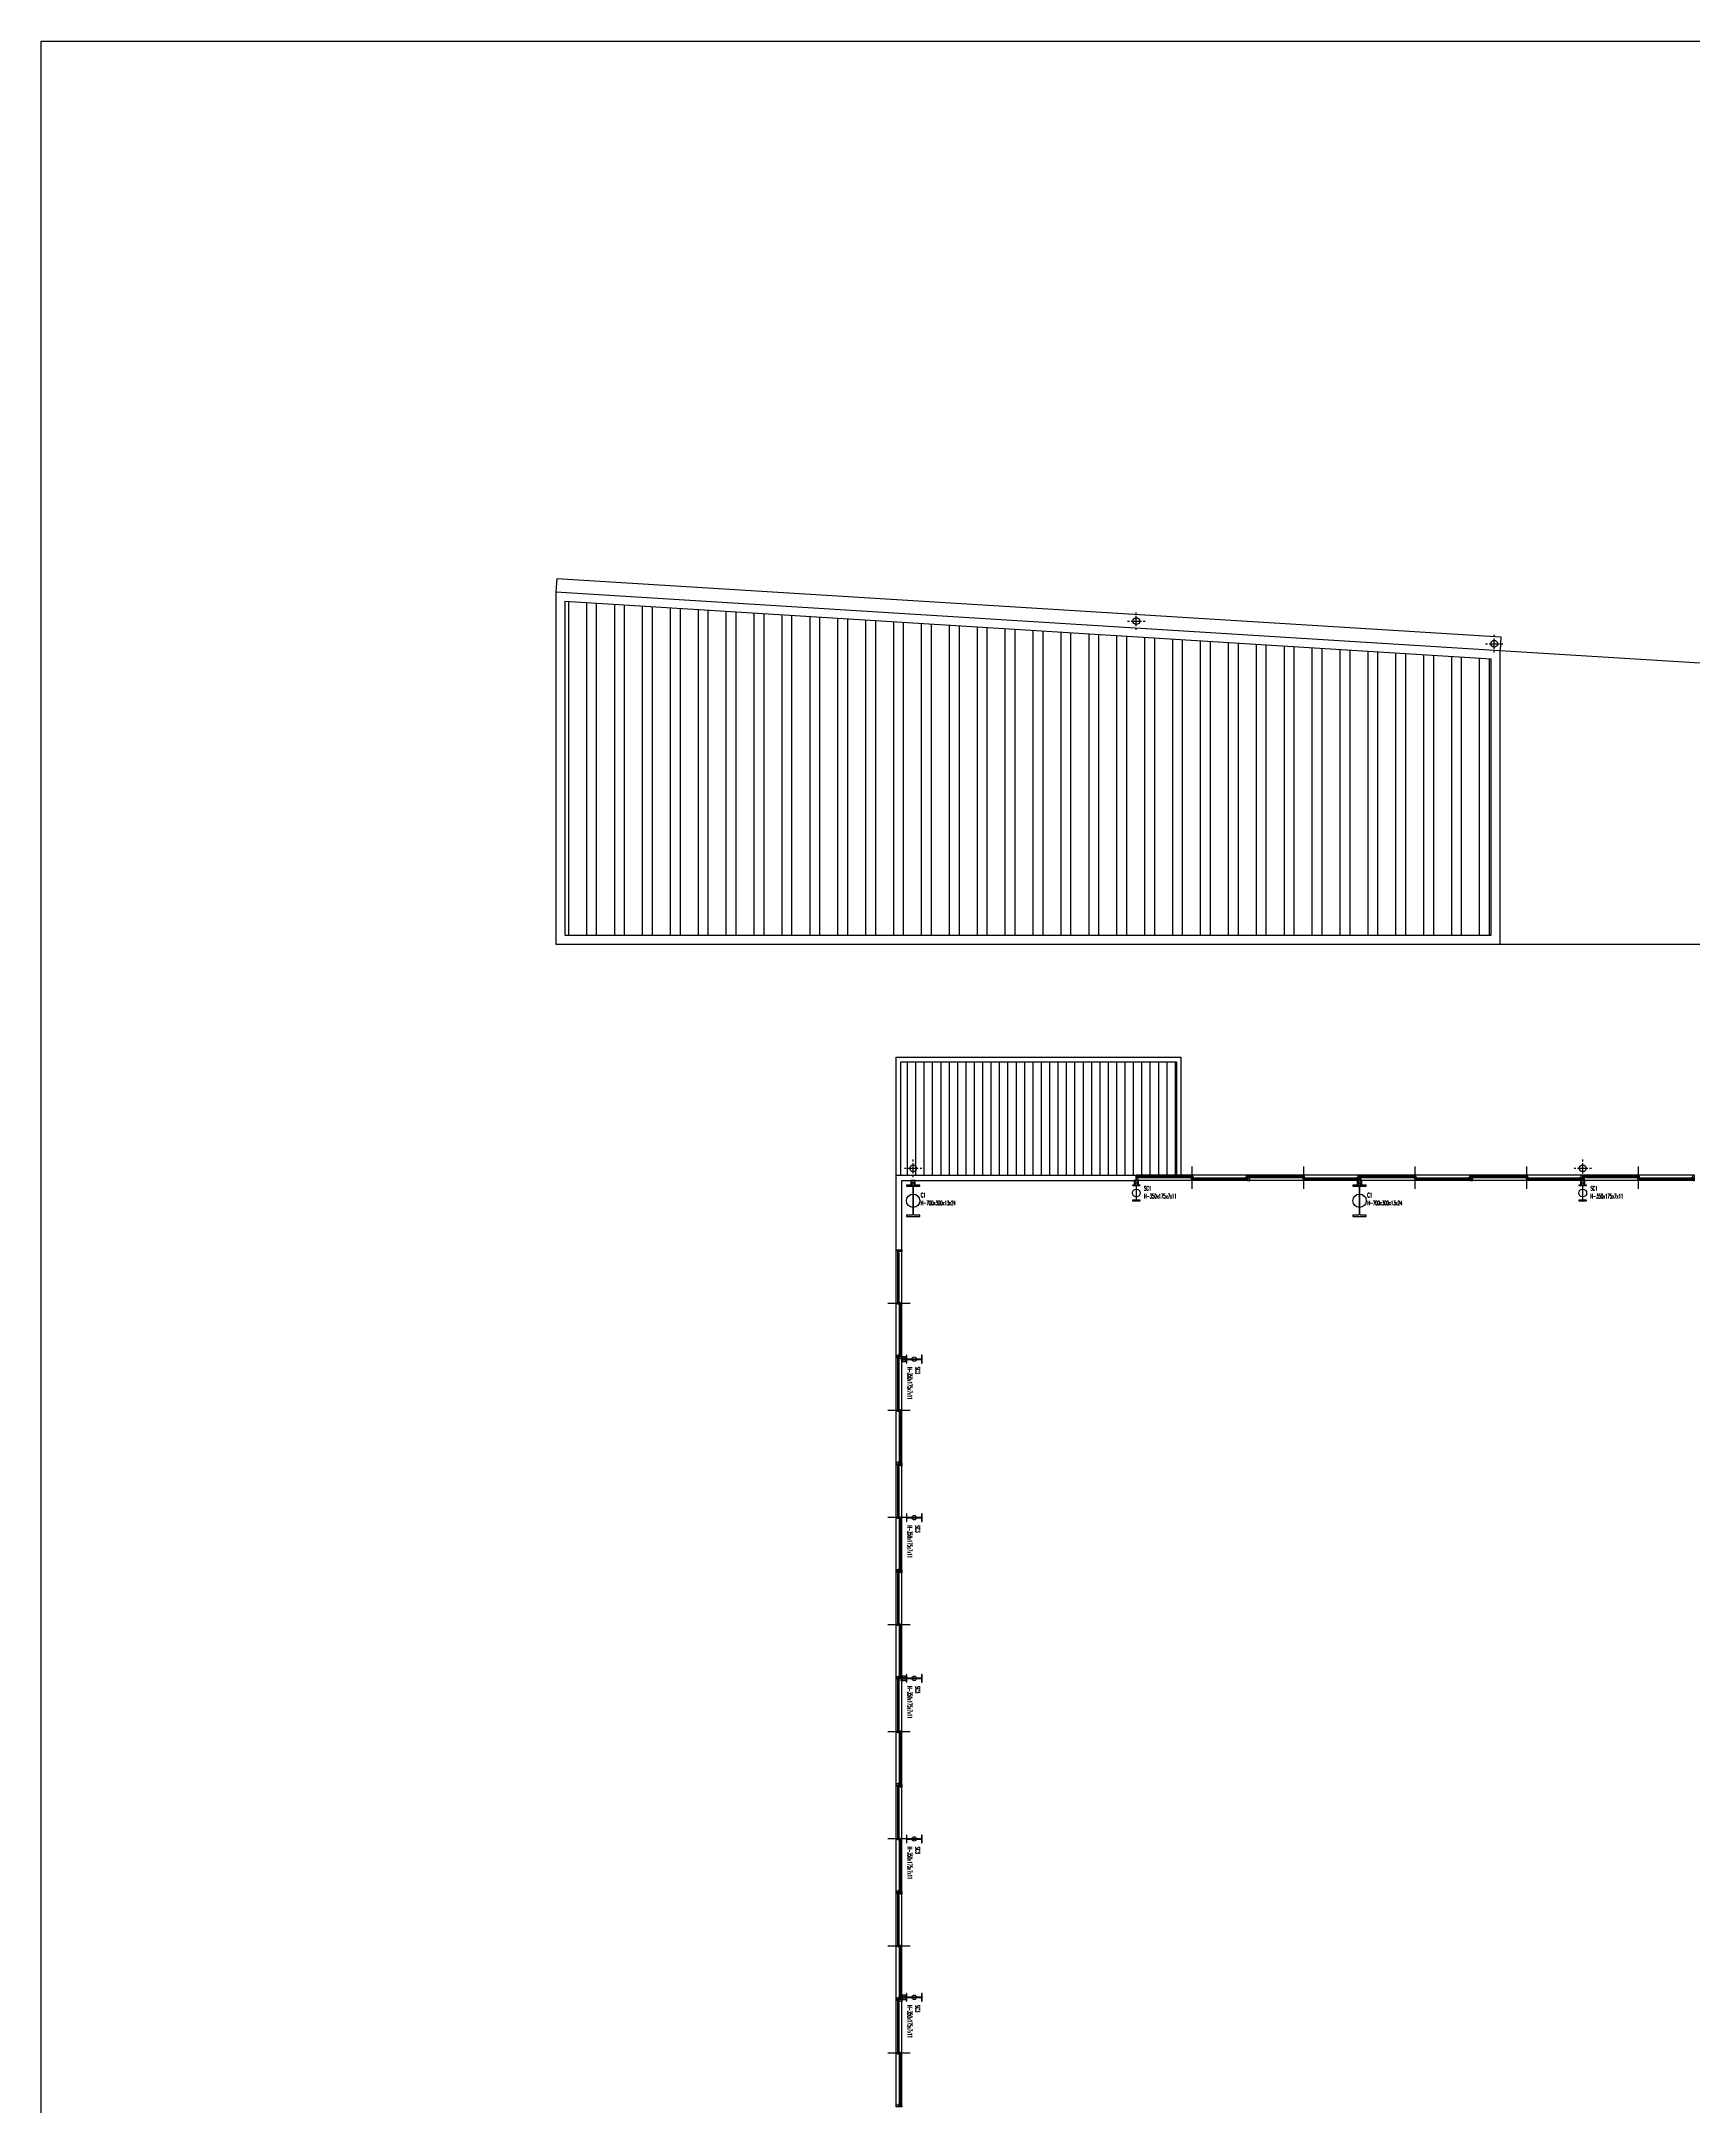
# Model space of a CAD drawing. Header units: millimetres. Extents: x 10462777 to 22643323, y 453826 to 1389191.
# Drawn here: x 11381846 to 11418858, y 591557 to 637839 of the extents above; entities that cross this region are included whole.
import ezdxf
from ezdxf.enums import TextEntityAlignment as Align

# ---------------------------------------------------------------- set-up
doc = ezdxf.new("R2010")
doc.units = ezdxf.units.MM
doc.header["$LTSCALE"] = 200
doc.header["$MEASUREMENT"] = 0
doc.layers.get('0').update_dxf_attribs({"linetype": 'CONTINUOUS'})
for name, color, linetype in [('COL', 2, 'CONTINUOUS'), ('ELE', 7, 'CONTINUOUS'), ('HAT', 5, 'CONTINUOUS'), ('HATCH', 8, 'CONTINUOUS'), ('panel', 4, 'CONTINUOUS'), ('PIPE', 4, 'CONTINUOUS'), ('win', 6, 'CONTINUOUS'), ('도면층6', 6, 'CONTINUOUS')]:
    doc.layers.add(name, color=color, linetype=linetype)
doc.layers.add('No_Print', color=153, linetype='CONTINUOUS', plot=False)
doc.styles.add('HYwulM', font='txt.shx ', dxfattribs={"bigfont": ' whgtxt.shx'})

msp = doc.modelspace()

# ---------------------------------------------------------------- linework, layer by layer
at = {"color": 253}
for p, q in [((11393391.87623, 625803.00205), (11393373.2949, 625503.57805)), ((11393391.87623, 625803.00205), (11414541.87623, 624490.49826)), ((11414541.87623, 624490.49826), (11414523.2949, 624191.07425)), ((11400995.7949, 612434.73366), (11400995.7949, 615072.23366)), ((11400995.7949, 615072.23366), (11407373.2949, 615072.01228)), ((11401095.7949, 612434.73366), (11401095.7949, 614972.23019)), ((11401095.7949, 614972.23019), (11407273.2949, 614972.01575)), ((11407273.2949, 614972.01575), (11407273.2949, 612434.51228)), ((11407373.2949, 615072.01228), (11407373.2949, 612434.51228))]:
    msp.add_line(p, q, dxfattribs=at)
at = {"color": 253, "ltscale": 10}
msp.add_line((11414523.2949, 617607.54909), (11423623.2949, 617607.54909), dxfattribs=at)
at = {"layer": 'COL', "color": 253}
for points in [[(11401366.7949, 611559.23366, -0.4142135624), (11401338.7949, 611531.23366), (11401223.2949, 611531.23366), (11401223.2949, 611507.23366), (11401523.2949, 611507.23366), (11401523.2949, 611531.23366), (11401407.7949, 611531.23366, -0.4142135624), (11401379.7949, 611559.23366), (11401379.7949, 612155.23366, -0.4142135624), (11401407.7949, 612183.23366), (11401523.2949, 612183.23366), (11401523.2949, 612207.23366), (11401223.2949, 612207.23366), (11401223.2949, 612183.23366), (11401338.7949, 612183.23366, -0.4142135624), (11401366.7949, 612155.23366)], [(11406369.7949, 611882.23366, -0.4142135624), (11406355.7949, 611868.23366), (11406285.7949, 611868.23366), (11406285.7949, 611857.23366), (11406460.7949, 611857.23366), (11406460.7949, 611868.23366), (11406390.7949, 611868.23366, -0.4142135624), (11406376.7949, 611882.23366), (11406376.7949, 612182.23366, -0.4142135624), (11406390.7949, 612196.23366), (11406460.7949, 612196.23366), (11406460.7949, 612207.23366), (11406285.7949, 612207.23366), (11406285.7949, 612196.23366), (11406355.7949, 612196.23366, -0.4142135624), (11406369.7949, 612182.23366)], [(11411366.7949, 611559.23366, -0.4142135624), (11411338.7949, 611531.23366), (11411223.2949, 611531.23366), (11411223.2949, 611507.23366), (11411523.2949, 611507.23366), (11411523.2949, 611531.23366), (11411407.7949, 611531.23366, -0.4142135624), (11411379.7949, 611559.23366), (11411379.7949, 612155.23366, -0.4142135624), (11411407.7949, 612183.23366), (11411523.2949, 612183.23366), (11411523.2949, 612207.23366), (11411223.2949, 612207.23366), (11411223.2949, 612183.23366), (11411338.7949, 612183.23366, -0.4142135624), (11411366.7949, 612155.23366)], [(11416369.7949, 611882.23366, -0.4142135624), (11416355.7949, 611868.23366), (11416285.7949, 611868.23366), (11416285.7949, 611857.23366), (11416460.7949, 611857.23366), (11416460.7949, 611868.23366), (11416390.7949, 611868.23366, -0.4142135624), (11416376.7949, 611882.23366), (11416376.7949, 612182.23366, -0.4142135624), (11416390.7949, 612196.23366), (11416460.7949, 612196.23366), (11416460.7949, 612207.23366), (11416285.7949, 612207.23366), (11416285.7949, 612196.23366), (11416355.7949, 612196.23366, -0.4142135624), (11416369.7949, 612182.23366)], [(11401250.2949, 608310.73366, -0.4142135624), (11401234.2949, 608326.73366), (11401234.2949, 608394.73366), (11401223.2949, 608394.73366), (11401223.2949, 608219.73366), (11401234.2949, 608219.73366), (11401234.2949, 608287.73366, -0.4142135624), (11401250.2949, 608303.73366), (11401546.2949, 608303.73366, -0.4142135624), (11401562.2949, 608287.73366), (11401562.2949, 608219.73366), (11401573.2949, 608219.73366), (11401573.2949, 608394.73366), (11401562.2949, 608394.73366), (11401562.2949, 608326.73366, -0.4142135624), (11401546.2949, 608310.73366)], [(11401250.2949, 604760.73366, -0.4142135624), (11401234.2949, 604776.73366), (11401234.2949, 604844.73366), (11401223.2949, 604844.73366), (11401223.2949, 604669.73366), (11401234.2949, 604669.73366), (11401234.2949, 604737.73366, -0.4142135624), (11401250.2949, 604753.73366), (11401546.2949, 604753.73366, -0.4142135624), (11401562.2949, 604737.73366), (11401562.2949, 604669.73366), (11401573.2949, 604669.73366), (11401573.2949, 604844.73366), (11401562.2949, 604844.73366), (11401562.2949, 604776.73366, -0.4142135624), (11401546.2949, 604760.73366)], [(11401250.2949, 601160.73366, -0.4142135624), (11401234.2949, 601176.73366), (11401234.2949, 601244.73366), (11401223.2949, 601244.73366), (11401223.2949, 601069.73366), (11401234.2949, 601069.73366), (11401234.2949, 601137.73366, -0.4142135624), (11401250.2949, 601153.73366), (11401546.2949, 601153.73366, -0.4142135624), (11401562.2949, 601137.73366), (11401562.2949, 601069.73366), (11401573.2949, 601069.73366), (11401573.2949, 601244.73366), (11401562.2949, 601244.73366), (11401562.2949, 601176.73366, -0.4142135624), (11401546.2949, 601160.73366)], [(11401250.2949, 597560.73366, -0.4142135624), (11401234.2949, 597576.73366), (11401234.2949, 597644.73366), (11401223.2949, 597644.73366), (11401223.2949, 597469.73366), (11401234.2949, 597469.73366), (11401234.2949, 597537.73366, -0.4142135624), (11401250.2949, 597553.73366), (11401546.2949, 597553.73366, -0.4142135624), (11401562.2949, 597537.73366), (11401562.2949, 597469.73366), (11401573.2949, 597469.73366), (11401573.2949, 597644.73366), (11401562.2949, 597644.73366), (11401562.2949, 597576.73366, -0.4142135624), (11401546.2949, 597560.73366)], [(11401250.2949, 594010.73366, -0.4142135624), (11401234.2949, 594026.73366), (11401234.2949, 594094.73366), (11401223.2949, 594094.73366), (11401223.2949, 593919.73366), (11401234.2949, 593919.73366), (11401234.2949, 593987.73366, -0.4142135624), (11401250.2949, 594003.73366), (11401546.2949, 594003.73366, -0.4142135624), (11401562.2949, 593987.73366), (11401562.2949, 593919.73366), (11401573.2949, 593919.73366), (11401573.2949, 594094.73366), (11401562.2949, 594094.73366), (11401562.2949, 594026.73366, -0.4142135624), (11401546.2949, 594010.73366)]]:
    msp.add_lwpolyline(points, format="xyb", close=True, dxfattribs=at)
at = {"layer": 'ELE', "color": 253}
msp.add_line((11414523.2949, 624191.07425), (11423623.2949, 623626.35631), dxfattribs=at)
at = {"layer": 'HAT', "color": 253, "linetype": 'Continuous', "ltscale": 10}
for p, q in [((11393660.2949, 617807.54909), (11393660.2949, 625285.38298)), ((11394064.32403, 617807.54909), (11394064.32403, 625260.31017)), ((11394285.2949, 617807.54909), (11394285.2949, 625246.5974)), ((11394689.32403, 617807.54909), (11394689.32403, 625221.5246)), ((11394910.2949, 617807.54909), (11394910.2949, 625207.81183)), ((11395314.32403, 617807.54909), (11395314.32403, 625182.73903)), ((11395535.2949, 617807.54909), (11395535.2949, 625169.02626)), ((11395939.32403, 617807.54909), (11395939.32403, 625143.95345)), ((11396160.2949, 617807.54909), (11396160.2949, 625130.24068)), ((11396564.32403, 617807.54909), (11396564.32403, 625105.16788)), ((11396785.2949, 617807.54909), (11396785.2949, 625091.45511)), ((11397189.32403, 617807.54909), (11397189.32403, 625066.38231)), ((11397410.2949, 617807.54909), (11397410.2949, 625052.66954)), ((11397814.32403, 617807.54909), (11397814.32403, 625027.59674)), ((11398035.2949, 617807.54909), (11398035.2949, 625013.88396)), ((11398439.32403, 617807.54909), (11398439.32403, 624988.81116)), ((11398660.2949, 617807.54909), (11398660.2949, 624975.09839)), ((11399064.32403, 617807.54909), (11399064.32403, 624950.02559)), ((11399285.2949, 617807.54909), (11399285.2949, 624936.31282)), ((11399689.32403, 617807.54909), (11399689.32403, 624911.24002)), ((11399910.2949, 617807.54909), (11399910.2949, 624897.52725)), ((11400314.32403, 617807.54909), (11400314.32403, 624872.45444)), ((11400535.2949, 617807.54909), (11400535.2949, 624858.74167)), ((11400939.32403, 617807.54909), (11400939.32403, 624833.66887)), ((11401160.2949, 617807.54909), (11401160.2949, 624819.9561)), ((11401564.32403, 617807.54909), (11401564.32403, 624794.8833)), ((11401785.2949, 617807.54909), (11401785.2949, 624781.17053)), ((11402189.32403, 617807.54909), (11402189.32403, 624756.09772)), ((11402410.2949, 617807.54909), (11402410.2949, 624742.38495)), ((11402814.32403, 617807.54909), (11402814.32403, 624717.31215)), ((11403035.2949, 617807.54909), (11403035.2949, 624703.59938)), ((11403439.32403, 617807.54909), (11403439.32403, 624678.52658)), ((11403660.2949, 617807.54909), (11403660.2949, 624664.81381)), ((11404064.32403, 617807.54909), (11404064.32403, 624639.741)), ((11404285.2949, 617807.54909), (11404285.2949, 624626.02823)), ((11404689.32403, 617807.54909), (11404689.32403, 624600.95543)), ((11404910.2949, 617807.54909), (11404910.2949, 624587.24266)), ((11405314.32403, 617807.54909), (11405314.32403, 624562.16986)), ((11405535.2949, 617807.54909), (11405535.2949, 624548.45709)), ((11405939.32403, 617807.54909), (11405939.32403, 624523.38429)), ((11406160.2949, 617807.54909), (11406160.2949, 624509.67151)), ((11406564.32403, 617807.54909), (11406564.32403, 624484.59871)), ((11406785.2949, 617807.54909), (11406785.2949, 624470.88594)), ((11407189.32403, 617807.54909), (11407189.32403, 624445.81314)), ((11407410.2949, 617807.54909), (11407410.2949, 624432.10037)), ((11407814.32403, 617807.54909), (11407814.32403, 624407.02757)), ((11408035.2949, 617807.54909), (11408035.2949, 624393.31479)), ((11408439.32403, 617807.54909), (11408439.32403, 624368.24199)), ((11408660.2949, 617807.54909), (11408660.2949, 624354.52922)), ((11409064.32403, 617807.54909), (11409064.32403, 624329.45642)), ((11409285.2949, 617807.54909), (11409285.2949, 624315.74365)), ((11409689.32403, 617807.54909), (11409689.32403, 624290.67085)), ((11409910.2949, 617807.54909), (11409910.2949, 624276.95808)), ((11410314.32403, 617807.54909), (11410314.32403, 624251.88527)), ((11410535.2949, 617807.54909), (11410535.2949, 624238.1725)), ((11410939.32403, 617807.54909), (11410939.32403, 624213.0997)), ((11411160.2949, 617807.54909), (11411160.2949, 624199.38693)), ((11411564.32403, 617807.54909), (11411564.32403, 624174.31413)), ((11411785.2949, 617807.54909), (11411785.2949, 624160.60136)), ((11412189.32403, 617807.54909), (11412189.32403, 624135.52855)), ((11412410.2949, 617807.54909), (11412410.2949, 624121.81578)), ((11412814.32403, 617807.54909), (11412814.32403, 624096.74298)), ((11413035.2949, 617807.54909), (11413035.2949, 624083.03021)), ((11413439.32403, 617807.54909), (11413439.32403, 624057.95741)), ((11413660.2949, 617807.54909), (11413660.2949, 624044.24464)), ((11414064.32403, 617807.54909), (11414064.32403, 624019.17183)), ((11414285.2949, 617807.54909), (11414285.2949, 624005.45906))]:
    msp.add_line(p, q, dxfattribs=at)
at = {"layer": 'HAT', "color": 253, "linetype": 'Continuous'}
for p, q in [((11401249.16205, 612434.73366), (11401249.16205, 614972.22487)), ((11401436.66205, 612434.73366), (11401436.66205, 614972.21836)), ((11401624.16205, 612434.73366), (11401624.16205, 614972.21185)), ((11401811.66205, 612434.73366), (11401811.66205, 614972.20534)), ((11401999.16205, 612434.73366), (11401999.16205, 614972.19883)), ((11402186.66205, 612434.73366), (11402186.66205, 614972.19232)), ((11402374.16205, 612434.73366), (11402374.16205, 614972.18581)), ((11402561.66205, 612434.73366), (11402561.66205, 614972.1793)), ((11402749.16205, 612434.73366), (11402749.16205, 614972.1728)), ((11402936.66205, 612434.73366), (11402936.66205, 614972.16629)), ((11403124.16205, 612434.73366), (11403124.16205, 614972.15978)), ((11403311.66205, 612434.73366), (11403311.66205, 614972.15327)), ((11403499.16205, 612434.73366), (11403499.16205, 614972.14676)), ((11403686.66205, 612434.73366), (11403686.66205, 614972.14025)), ((11403874.16205, 612434.73366), (11403874.16205, 614972.13374)), ((11404061.66205, 612434.73366), (11404061.66205, 614972.12724)), ((11404249.16205, 612434.73366), (11404249.16205, 614972.12073)), ((11404436.66205, 612434.73366), (11404436.66205, 614972.11422)), ((11404624.16205, 612434.73366), (11404624.16205, 614972.10771)), ((11404811.66205, 612434.73366), (11404811.66205, 614972.1012)), ((11404999.16205, 612434.73366), (11404999.16205, 614972.09469)), ((11405186.66205, 612434.73366), (11405186.66205, 614972.08818)), ((11405374.16205, 612434.73366), (11405374.16205, 614972.08167)), ((11405561.66205, 612434.73366), (11405561.66205, 614972.07517)), ((11405749.16205, 612434.73366), (11405749.16205, 614972.06866)), ((11405936.66205, 612434.73366), (11405936.66205, 614972.06215)), ((11406124.16205, 612434.73366), (11406124.16205, 614972.05564)), ((11406311.66205, 612434.73366), (11406311.66205, 614972.04913)), ((11406499.16205, 612434.73366), (11406499.16205, 614972.04262)), ((11406686.66205, 612434.73366), (11406686.66205, 614972.03611)), ((11406874.16205, 612434.73366), (11406874.16205, 614972.02961)), ((11407061.66205, 612434.73366), (11407061.66205, 614972.0231)), ((11407249.16205, 612434.73366), (11407249.16205, 614972.01659))]:
    msp.add_line(p, q, dxfattribs=at)
at = {"layer": 'HATCH', "color": 253}
for p, q in [((11406178.2949, 624847.12668), (11406218.2949, 624847.12668)), ((11406258.2949, 624847.12668), (11406488.2949, 624847.12668)), ((11406373.2949, 625002.12668), (11406373.2949, 625042.12668)), ((11406373.2949, 624732.12668), (11406373.2949, 624962.12668)), ((11406528.2949, 624847.12668), (11406568.2949, 624847.12668)), ((11406373.2949, 624652.12668), (11406373.2949, 624692.12668)), ((11414196.87623, 624340.20971), (11414236.87623, 624340.20971)), ((11414276.87623, 624340.20971), (11414506.87623, 624340.20971)), ((11414391.87623, 624495.20971), (11414391.87623, 624535.20971)), ((11414391.87623, 624225.20971), (11414391.87623, 624455.20971)), ((11414546.87623, 624340.20971), (11414586.87623, 624340.20971)), ((11414391.87623, 624145.20971), (11414391.87623, 624185.20971)), ((11401373.2949, 612739.73366), (11401373.2949, 612779.73366)), ((11416373.2949, 612739.73366), (11416373.2949, 612779.73366)), ((11401178.2949, 612584.73366), (11401218.2949, 612584.73366)), ((11401258.2949, 612584.73366), (11401488.2949, 612584.73366)), ((11401373.2949, 612469.73366), (11401373.2949, 612699.73366)), ((11401373.2949, 612389.73366), (11401373.2949, 612429.73366)), ((11401528.2949, 612584.73366), (11401568.2949, 612584.73366)), ((11416178.2949, 612584.73366), (11416218.2949, 612584.73366)), ((11416258.2949, 612584.73366), (11416488.2949, 612584.73366)), ((11416373.2949, 612469.73366), (11416373.2949, 612699.73366)), ((11416373.2949, 612389.73366), (11416373.2949, 612429.73366)), ((11416528.2949, 612584.73366), (11416568.2949, 612584.73366))]:
    msp.add_line(p, q, dxfattribs=at)
for centre in [(11406373.2949, 624847.12668), (11414391.87623, 624340.20971), (11401373.2949, 612584.73366), (11416373.2949, 612584.73366)]:
    msp.add_ellipse(centre, major_axis=(-53.03301, 53.03301), ratio=1, start_param=-0.7853981634, end_param=5.4977871438, dxfattribs=at)
at = {"layer": 'No_Print', "color": 253}
for centre, radius in [((11401373.2949, 611857.23366), 150), ((11406373.2949, 612032.23366), 87.5), ((11411373.2949, 611857.23366), 150), ((11416373.2949, 612032.23366), 87.5), ((11401398.2949, 608307.23366), 50), ((11401398.2949, 604757.23366), 50), ((11401398.2949, 601157.23366), 50), ((11401398.2949, 597557.23366), 50), ((11401398.2949, 594007.23366), 50)]:
    msp.add_circle(centre, radius, dxfattribs=at)
at = {"layer": 'panel', "color": 253}
for p, q in [((11393373.2949, 625503.57805), (11393373.2949, 617607.54909)), ((11393373.2949, 625503.57805), (11414523.2949, 624191.07425)), ((11393573.2949, 625290.78193), (11393573.2949, 617807.54909)), ((11393573.2949, 625290.78193), (11414323.2949, 624003.1009)), ((11414323.2949, 617807.54909), (11414323.2949, 624003.1009)), ((11414523.2949, 617607.54909), (11414523.2949, 624191.07425)), ((11393373.2949, 617607.54909), (11414523.2949, 617607.54909)), ((11393573.2949, 617807.54909), (11414323.2949, 617807.54909)), ((11400995.7949, 612434.73366), (11406373.2949, 612434.73366)), ((11400995.7949, 610757.23366), (11400995.7949, 612434.73366)), ((11401120.7949, 612309.73366), (11406373.2949, 612309.73366)), ((11401120.7949, 610757.23366), (11401120.7949, 612309.73366)), ((11406373.2949, 612309.73366), (11406373.2949, 612434.73366)), ((11400995.7949, 610757.23366), (11401120.7949, 610757.23366))]:
    msp.add_line(p, q, dxfattribs=at)
at = {"layer": 'PIPE', "color": 253}
for p, q in [((11401325.5949, 612212.03366), (11401420.9949, 612307.43366)), ((11401420.9949, 612212.03366), (11401325.5949, 612307.43366)), ((11406325.5949, 612212.03366), (11406420.9949, 612307.43366)), ((11406420.9949, 612212.03366), (11406325.5949, 612307.43366)), ((11411325.5949, 612212.03366), (11411420.9949, 612307.43366)), ((11411420.9949, 612212.03366), (11411325.5949, 612307.43366)), ((11416325.5949, 612212.03366), (11416420.9949, 612307.43366)), ((11416420.9949, 612212.03366), (11416325.5949, 612307.43366)), ((11401123.0949, 608259.53366), (11401218.4949, 608354.93366)), ((11401218.4949, 608259.53366), (11401123.0949, 608354.93366)), ((11401123.0949, 601109.53366), (11401218.4949, 601204.93366)), ((11401218.4949, 601109.53366), (11401123.0949, 601204.93366)), ((11401123.0949, 593959.53366), (11401218.4949, 594054.93366)), ((11401218.4949, 593959.53366), (11401123.0949, 594054.93366))]:
    msp.add_line(p, q, dxfattribs=at)
for points in [[(11401423.2949, 612209.73366), (11401423.2949, 612309.73366), (11401323.2949, 612309.73366), (11401323.2949, 612209.73366)], [(11401420.9949, 612212.03366), (11401420.9949, 612307.43366), (11401325.5949, 612307.43366), (11401325.5949, 612212.03366)], [(11406423.2949, 612209.73366), (11406423.2949, 612309.73366), (11406323.2949, 612309.73366), (11406323.2949, 612209.73366)], [(11406420.9949, 612212.03366), (11406420.9949, 612307.43366), (11406325.5949, 612307.43366), (11406325.5949, 612212.03366)], [(11411423.2949, 612209.73366), (11411423.2949, 612309.73366), (11411323.2949, 612309.73366), (11411323.2949, 612209.73366)], [(11411420.9949, 612212.03366), (11411420.9949, 612307.43366), (11411325.5949, 612307.43366), (11411325.5949, 612212.03366)], [(11416423.2949, 612209.73366), (11416423.2949, 612309.73366), (11416323.2949, 612309.73366), (11416323.2949, 612209.73366)], [(11416420.9949, 612212.03366), (11416420.9949, 612307.43366), (11416325.5949, 612307.43366), (11416325.5949, 612212.03366)], [(11401220.7949, 608257.23366), (11401220.7949, 608357.23366), (11401120.7949, 608357.23366), (11401120.7949, 608257.23366)], [(11401218.4949, 608259.53366), (11401218.4949, 608354.93366), (11401123.0949, 608354.93366), (11401123.0949, 608259.53366)], [(11401220.7949, 601107.23366), (11401220.7949, 601207.23366), (11401120.7949, 601207.23366), (11401120.7949, 601107.23366)], [(11401218.4949, 601109.53366), (11401218.4949, 601204.93366), (11401123.0949, 601204.93366), (11401123.0949, 601109.53366)], [(11401220.7949, 593957.23366), (11401220.7949, 594057.23366), (11401120.7949, 594057.23366), (11401120.7949, 593957.23366)], [(11401218.4949, 593959.53366), (11401218.4949, 594054.93366), (11401123.0949, 594054.93366), (11401123.0949, 593959.53366)]]:
    msp.add_lwpolyline(points, close=True, dxfattribs=at)
at = {"layer": 'win', "color": 253}
for p, q in [((11408873.2949, 612434.73366), (11406373.2949, 612434.73366)), ((11408873.2949, 612309.73366), (11406373.2949, 612309.73366)), ((11406443.2949, 612407.73366), (11407603.2949, 612407.73366)), ((11406443.2949, 612396.73366), (11407603.2949, 612396.73366)), ((11406443.2949, 612388.73366), (11407603.2949, 612388.73366)), ((11406443.2949, 612377.73366), (11407603.2949, 612377.73366)), ((11407623.2949, 612126.457), (11407623.2949, 612623.40643)), ((11407643.2949, 612371.73366), (11408843.2949, 612371.73366)), ((11407643.2949, 612360.73366), (11408803.2949, 612360.73366)), ((11407643.2949, 612352.73366), (11408803.2949, 612352.73366)), ((11407643.2949, 612341.73366), (11408803.2949, 612341.73366)), ((11411373.2949, 612434.73366), (11408873.2949, 612434.73366)), ((11411373.2949, 612309.73366), (11408873.2949, 612309.73366)), ((11408943.2949, 612407.73366), (11410103.2949, 612407.73366)), ((11408943.2949, 612396.73366), (11410103.2949, 612396.73366)), ((11408943.2949, 612388.73366), (11410103.2949, 612388.73366)), ((11408943.2949, 612377.73366), (11410103.2949, 612377.73366)), ((11410123.2949, 612126.457), (11410123.2949, 612623.40643)), ((11410143.2949, 612371.73366), (11411343.2949, 612371.73366)), ((11410143.2949, 612360.73366), (11411303.2949, 612360.73366)), ((11410143.2949, 612352.73366), (11411303.2949, 612352.73366)), ((11410143.2949, 612341.73366), (11411303.2949, 612341.73366)), ((11413873.2949, 612434.73366), (11411373.2949, 612434.73366)), ((11413873.2949, 612309.73366), (11411373.2949, 612309.73366)), ((11411443.2949, 612407.73366), (11412603.2949, 612407.73366)), ((11411443.2949, 612396.73366), (11412603.2949, 612396.73366)), ((11411443.2949, 612388.73366), (11412603.2949, 612388.73366)), ((11411443.2949, 612377.73366), (11412603.2949, 612377.73366)), ((11412623.2949, 612126.457), (11412623.2949, 612623.40643)), ((11412643.2949, 612371.73366), (11413843.2949, 612371.73366)), ((11412643.2949, 612360.73366), (11413803.2949, 612360.73366)), ((11412643.2949, 612352.73366), (11413803.2949, 612352.73366)), ((11412643.2949, 612341.73366), (11413803.2949, 612341.73366)), ((11416373.2949, 612434.73366), (11413873.2949, 612434.73366)), ((11416373.2949, 612309.73366), (11413873.2949, 612309.73366)), ((11413943.2949, 612407.73366), (11415103.2949, 612407.73366)), ((11413943.2949, 612396.73366), (11415103.2949, 612396.73366)), ((11413943.2949, 612388.73366), (11415103.2949, 612388.73366)), ((11413943.2949, 612377.73366), (11415103.2949, 612377.73366)), ((11415123.2949, 612126.457), (11415123.2949, 612623.40643)), ((11415143.2949, 612371.73366), (11416343.2949, 612371.73366)), ((11415143.2949, 612360.73366), (11416303.2949, 612360.73366)), ((11415143.2949, 612352.73366), (11416303.2949, 612352.73366)), ((11415143.2949, 612341.73366), (11416303.2949, 612341.73366)), ((11418873.2949, 612434.73366), (11416373.2949, 612434.73366)), ((11418873.2949, 612309.73366), (11416373.2949, 612309.73366)), ((11416443.2949, 612407.73366), (11417603.2949, 612407.73366)), ((11416443.2949, 612396.73366), (11417603.2949, 612396.73366)), ((11416443.2949, 612388.73366), (11417603.2949, 612388.73366)), ((11416443.2949, 612377.73366), (11417603.2949, 612377.73366)), ((11417623.2949, 612126.457), (11417623.2949, 612623.40643)), ((11417643.2949, 612371.73366), (11418843.2949, 612371.73366)), ((11417643.2949, 612360.73366), (11418803.2949, 612360.73366)), ((11417643.2949, 612352.73366), (11418803.2949, 612352.73366)), ((11417643.2949, 612341.73366), (11418803.2949, 612341.73366)), ((11400995.7949, 608357.23366), (11400995.7949, 610757.23366)), ((11401022.7949, 610687.23366), (11401022.7949, 609577.23366)), ((11401033.7949, 610687.23366), (11401033.7949, 609577.23366)), ((11401041.7949, 610687.23366), (11401041.7949, 609577.23366)), ((11401052.7949, 610687.23366), (11401052.7949, 609577.23366)), ((11401120.7949, 608357.23366), (11401120.7949, 610757.23366)), ((11401304.07156, 609557.23366), (11400807.12212, 609557.23366)), ((11401058.7949, 609537.23366), (11401058.7949, 608387.23366)), ((11401069.7949, 609537.23366), (11401069.7949, 608427.23366)), ((11401077.7949, 609537.23366), (11401077.7949, 608427.23366)), ((11401088.7949, 609537.23366), (11401088.7949, 608427.23366)), ((11400995.7949, 605957.23366), (11400995.7949, 608357.23366)), ((11401022.7949, 608287.23366), (11401022.7949, 607177.23366)), ((11401033.7949, 608287.23366), (11401033.7949, 607177.23366)), ((11401041.7949, 608287.23366), (11401041.7949, 607177.23366)), ((11401052.7949, 608287.23366), (11401052.7949, 607177.23366)), ((11401120.7949, 605957.23366), (11401120.7949, 608357.23366)), ((11401304.07156, 607157.23366), (11400807.12212, 607157.23366)), ((11401058.7949, 607137.23366), (11401058.7949, 605987.23366)), ((11401069.7949, 607137.23366), (11401069.7949, 606027.23366)), ((11401077.7949, 607137.23366), (11401077.7949, 606027.23366)), ((11401088.7949, 607137.23366), (11401088.7949, 606027.23366)), ((11400995.7949, 603557.23366), (11400995.7949, 605957.23366)), ((11401022.7949, 605887.23366), (11401022.7949, 604777.23366)), ((11401033.7949, 605887.23366), (11401033.7949, 604777.23366)), ((11401041.7949, 605887.23366), (11401041.7949, 604777.23366)), ((11401052.7949, 605887.23366), (11401052.7949, 604777.23366)), ((11401120.7949, 603557.23366), (11401120.7949, 605957.23366)), ((11401304.07156, 604757.23366), (11400807.12212, 604757.23366)), ((11401058.7949, 604737.23366), (11401058.7949, 603587.23366)), ((11401069.7949, 604737.23366), (11401069.7949, 603627.23366)), ((11401077.7949, 604737.23366), (11401077.7949, 603627.23366)), ((11401088.7949, 604737.23366), (11401088.7949, 603627.23366)), ((11400995.7949, 601157.23366), (11400995.7949, 603557.23366)), ((11401120.7949, 601157.23366), (11401120.7949, 603557.23366)), ((11401022.7949, 603487.23366), (11401022.7949, 602377.23366)), ((11401033.7949, 603487.23366), (11401033.7949, 602377.23366)), ((11401041.7949, 603487.23366), (11401041.7949, 602377.23366)), ((11401052.7949, 603487.23366), (11401052.7949, 602377.23366)), ((11401304.07156, 602357.23366), (11400807.12212, 602357.23366)), ((11401058.7949, 602337.23366), (11401058.7949, 601187.23366)), ((11401069.7949, 602337.23366), (11401069.7949, 601227.23366)), ((11401077.7949, 602337.23366), (11401077.7949, 601227.23366)), ((11401088.7949, 602337.23366), (11401088.7949, 601227.23366)), ((11400995.7949, 598757.23366), (11400995.7949, 601157.23366)), ((11401022.7949, 601087.23366), (11401022.7949, 599977.23366)), ((11401033.7949, 601087.23366), (11401033.7949, 599977.23366)), ((11401041.7949, 601087.23366), (11401041.7949, 599977.23366)), ((11401052.7949, 601087.23366), (11401052.7949, 599977.23366)), ((11401120.7949, 598757.23366), (11401120.7949, 601157.23366)), ((11401304.07156, 599957.23366), (11400807.12212, 599957.23366)), ((11401058.7949, 599937.23366), (11401058.7949, 598787.23366)), ((11401069.7949, 599937.23366), (11401069.7949, 598827.23366)), ((11401077.7949, 599937.23366), (11401077.7949, 598827.23366)), ((11401088.7949, 599937.23366), (11401088.7949, 598827.23366)), ((11400995.7949, 596357.23366), (11400995.7949, 598757.23366)), ((11401022.7949, 598687.23366), (11401022.7949, 597577.23366)), ((11401033.7949, 598687.23366), (11401033.7949, 597577.23366)), ((11401041.7949, 598687.23366), (11401041.7949, 597577.23366)), ((11401052.7949, 598687.23366), (11401052.7949, 597577.23366)), ((11401120.7949, 596357.23366), (11401120.7949, 598757.23366)), ((11401304.07156, 597557.23366), (11400807.12212, 597557.23366)), ((11401058.7949, 597537.23366), (11401058.7949, 596387.23366)), ((11401069.7949, 597537.23366), (11401069.7949, 596427.23366)), ((11401077.7949, 597537.23366), (11401077.7949, 596427.23366)), ((11401088.7949, 597537.23366), (11401088.7949, 596427.23366)), ((11400995.7949, 593957.23366), (11400995.7949, 596357.23366)), ((11401022.7949, 596287.23366), (11401022.7949, 595177.23366)), ((11401033.7949, 596287.23366), (11401033.7949, 595177.23366)), ((11401041.7949, 596287.23366), (11401041.7949, 595177.23366)), ((11401052.7949, 596287.23366), (11401052.7949, 595177.23366)), ((11401120.7949, 593957.23366), (11401120.7949, 596357.23366)), ((11401304.07156, 595157.23366), (11400807.12212, 595157.23366)), ((11401058.7949, 595137.23366), (11401058.7949, 593987.23366)), ((11401069.7949, 595137.23366), (11401069.7949, 594027.23366)), ((11401077.7949, 595137.23366), (11401077.7949, 594027.23366)), ((11401088.7949, 595137.23366), (11401088.7949, 594027.23366)), ((11400995.7949, 591557.23366), (11400995.7949, 593957.23366)), ((11401022.7949, 593887.23366), (11401022.7949, 592777.23366)), ((11401033.7949, 593887.23366), (11401033.7949, 592777.23366)), ((11401041.7949, 593887.23366), (11401041.7949, 592777.23366)), ((11401052.7949, 593887.23366), (11401052.7949, 592777.23366)), ((11401120.7949, 591557.23366), (11401120.7949, 593957.23366)), ((11401304.07156, 592757.23366), (11400807.12212, 592757.23366)), ((11401058.7949, 592737.23366), (11401058.7949, 591587.23366)), ((11401069.7949, 592737.23366), (11401069.7949, 591627.23366)), ((11401077.7949, 592737.23366), (11401077.7949, 591627.23366)), ((11401088.7949, 592737.23366), (11401088.7949, 591627.23366))]:
    msp.add_line(p, q, dxfattribs=at)
for points in [[(11406373.2949, 612359.73366), (11406373.2949, 612309.73366), (11406413.2949, 612309.73366), (11406413.2949, 612374.73366), (11406393.2949, 612374.73366), (11406393.2949, 612434.73366), (11406373.2949, 612434.73366), (11406373.2949, 612359.73366)], [(11408873.2949, 612339.73366), (11408873.2949, 612434.73366), (11408833.2949, 612434.73366), (11408833.2949, 612374.73366), (11408853.2949, 612374.73366), (11408853.2949, 612309.73366), (11408873.2949, 612309.73366), (11408873.2949, 612339.73366)], [(11408873.2949, 612359.73366), (11408873.2949, 612309.73366), (11408913.2949, 612309.73366), (11408913.2949, 612374.73366), (11408893.2949, 612374.73366), (11408893.2949, 612434.73366), (11408873.2949, 612434.73366), (11408873.2949, 612359.73366)], [(11411373.2949, 612339.73366), (11411373.2949, 612434.73366), (11411333.2949, 612434.73366), (11411333.2949, 612374.73366), (11411353.2949, 612374.73366), (11411353.2949, 612309.73366), (11411373.2949, 612309.73366), (11411373.2949, 612339.73366)], [(11411373.2949, 612359.73366), (11411373.2949, 612309.73366), (11411413.2949, 612309.73366), (11411413.2949, 612374.73366), (11411393.2949, 612374.73366), (11411393.2949, 612434.73366), (11411373.2949, 612434.73366), (11411373.2949, 612359.73366)], [(11413873.2949, 612339.73366), (11413873.2949, 612434.73366), (11413833.2949, 612434.73366), (11413833.2949, 612374.73366), (11413853.2949, 612374.73366), (11413853.2949, 612309.73366), (11413873.2949, 612309.73366), (11413873.2949, 612339.73366)], [(11413873.2949, 612359.73366), (11413873.2949, 612309.73366), (11413913.2949, 612309.73366), (11413913.2949, 612374.73366), (11413893.2949, 612374.73366), (11413893.2949, 612434.73366), (11413873.2949, 612434.73366), (11413873.2949, 612359.73366)], [(11416373.2949, 612339.73366), (11416373.2949, 612434.73366), (11416333.2949, 612434.73366), (11416333.2949, 612374.73366), (11416353.2949, 612374.73366), (11416353.2949, 612309.73366), (11416373.2949, 612309.73366), (11416373.2949, 612339.73366)], [(11416373.2949, 612359.73366), (11416373.2949, 612309.73366), (11416413.2949, 612309.73366), (11416413.2949, 612374.73366), (11416393.2949, 612374.73366), (11416393.2949, 612434.73366), (11416373.2949, 612434.73366), (11416373.2949, 612359.73366)], [(11418873.2949, 612339.73366), (11418873.2949, 612434.73366), (11418833.2949, 612434.73366), (11418833.2949, 612374.73366), (11418853.2949, 612374.73366), (11418853.2949, 612309.73366), (11418873.2949, 612309.73366), (11418873.2949, 612339.73366)], [(11401070.7949, 610757.23366), (11401120.7949, 610757.23366), (11401120.7949, 610717.23366), (11401055.7949, 610717.23366), (11401055.7949, 610737.23366), (11400995.7949, 610737.23366), (11400995.7949, 610757.23366), (11401070.7949, 610757.23366)], [(11401090.7949, 608357.23366), (11400995.7949, 608357.23366), (11400995.7949, 608397.23366), (11401055.7949, 608397.23366), (11401055.7949, 608377.23366), (11401120.7949, 608377.23366), (11401120.7949, 608357.23366), (11401090.7949, 608357.23366)], [(11401070.7949, 608357.23366), (11401120.7949, 608357.23366), (11401120.7949, 608317.23366), (11401055.7949, 608317.23366), (11401055.7949, 608337.23366), (11400995.7949, 608337.23366), (11400995.7949, 608357.23366), (11401070.7949, 608357.23366)], [(11401090.7949, 605957.23366), (11400995.7949, 605957.23366), (11400995.7949, 605997.23366), (11401055.7949, 605997.23366), (11401055.7949, 605977.23366), (11401120.7949, 605977.23366), (11401120.7949, 605957.23366), (11401090.7949, 605957.23366)], [(11401070.7949, 605957.23366), (11401120.7949, 605957.23366), (11401120.7949, 605917.23366), (11401055.7949, 605917.23366), (11401055.7949, 605937.23366), (11400995.7949, 605937.23366), (11400995.7949, 605957.23366), (11401070.7949, 605957.23366)], [(11401090.7949, 603557.23366), (11400995.7949, 603557.23366), (11400995.7949, 603597.23366), (11401055.7949, 603597.23366), (11401055.7949, 603577.23366), (11401120.7949, 603577.23366), (11401120.7949, 603557.23366), (11401090.7949, 603557.23366)], [(11401070.7949, 603557.23366), (11401120.7949, 603557.23366), (11401120.7949, 603517.23366), (11401055.7949, 603517.23366), (11401055.7949, 603537.23366), (11400995.7949, 603537.23366), (11400995.7949, 603557.23366), (11401070.7949, 603557.23366)], [(11401090.7949, 601157.23366), (11400995.7949, 601157.23366), (11400995.7949, 601197.23366), (11401055.7949, 601197.23366), (11401055.7949, 601177.23366), (11401120.7949, 601177.23366), (11401120.7949, 601157.23366), (11401090.7949, 601157.23366)], [(11401070.7949, 601157.23366), (11401120.7949, 601157.23366), (11401120.7949, 601117.23366), (11401055.7949, 601117.23366), (11401055.7949, 601137.23366), (11400995.7949, 601137.23366), (11400995.7949, 601157.23366), (11401070.7949, 601157.23366)], [(11401090.7949, 598757.23366), (11400995.7949, 598757.23366), (11400995.7949, 598797.23366), (11401055.7949, 598797.23366), (11401055.7949, 598777.23366), (11401120.7949, 598777.23366), (11401120.7949, 598757.23366), (11401090.7949, 598757.23366)], [(11401070.7949, 598757.23366), (11401120.7949, 598757.23366), (11401120.7949, 598717.23366), (11401055.7949, 598717.23366), (11401055.7949, 598737.23366), (11400995.7949, 598737.23366), (11400995.7949, 598757.23366), (11401070.7949, 598757.23366)], [(11401090.7949, 596357.23366), (11400995.7949, 596357.23366), (11400995.7949, 596397.23366), (11401055.7949, 596397.23366), (11401055.7949, 596377.23366), (11401120.7949, 596377.23366), (11401120.7949, 596357.23366), (11401090.7949, 596357.23366)], [(11401070.7949, 596357.23366), (11401120.7949, 596357.23366), (11401120.7949, 596317.23366), (11401055.7949, 596317.23366), (11401055.7949, 596337.23366), (11400995.7949, 596337.23366), (11400995.7949, 596357.23366), (11401070.7949, 596357.23366)], [(11401090.7949, 593957.23366), (11400995.7949, 593957.23366), (11400995.7949, 593997.23366), (11401055.7949, 593997.23366), (11401055.7949, 593977.23366), (11401120.7949, 593977.23366), (11401120.7949, 593957.23366), (11401090.7949, 593957.23366)], [(11401070.7949, 593957.23366), (11401120.7949, 593957.23366), (11401120.7949, 593917.23366), (11401055.7949, 593917.23366), (11401055.7949, 593937.23366), (11400995.7949, 593937.23366), (11400995.7949, 593957.23366), (11401070.7949, 593957.23366)], [(11401090.7949, 591557.23366), (11400995.7949, 591557.23366), (11400995.7949, 591597.23366), (11401055.7949, 591597.23366), (11401055.7949, 591577.23366), (11401120.7949, 591577.23366), (11401120.7949, 591557.23366), (11401090.7949, 591557.23366)]]:
    msp.add_lwpolyline(points, dxfattribs=at)
for points in [[(11406403.2949, 612407.73366), (11406443.2949, 612407.73366), (11406443.2949, 612377.73366), (11406403.2949, 612377.73366)], [(11407603.2949, 612377.73366), (11407643.2949, 612377.73366), (11407643.2949, 612407.73366), (11407603.2949, 612407.73366)], [(11407603.2949, 612341.73366), (11407643.2949, 612341.73366), (11407643.2949, 612371.73366), (11407603.2949, 612371.73366)], [(11408803.2949, 612341.73366), (11408843.2949, 612341.73366), (11408843.2949, 612371.73366), (11408803.2949, 612371.73366)], [(11408903.2949, 612407.73366), (11408943.2949, 612407.73366), (11408943.2949, 612377.73366), (11408903.2949, 612377.73366)], [(11410103.2949, 612377.73366), (11410143.2949, 612377.73366), (11410143.2949, 612407.73366), (11410103.2949, 612407.73366)], [(11410103.2949, 612341.73366), (11410143.2949, 612341.73366), (11410143.2949, 612371.73366), (11410103.2949, 612371.73366)], [(11411303.2949, 612341.73366), (11411343.2949, 612341.73366), (11411343.2949, 612371.73366), (11411303.2949, 612371.73366)], [(11411403.2949, 612407.73366), (11411443.2949, 612407.73366), (11411443.2949, 612377.73366), (11411403.2949, 612377.73366)], [(11412603.2949, 612377.73366), (11412643.2949, 612377.73366), (11412643.2949, 612407.73366), (11412603.2949, 612407.73366)], [(11412603.2949, 612341.73366), (11412643.2949, 612341.73366), (11412643.2949, 612371.73366), (11412603.2949, 612371.73366)], [(11413803.2949, 612341.73366), (11413843.2949, 612341.73366), (11413843.2949, 612371.73366), (11413803.2949, 612371.73366)], [(11413903.2949, 612407.73366), (11413943.2949, 612407.73366), (11413943.2949, 612377.73366), (11413903.2949, 612377.73366)], [(11415103.2949, 612377.73366), (11415143.2949, 612377.73366), (11415143.2949, 612407.73366), (11415103.2949, 612407.73366)], [(11415103.2949, 612341.73366), (11415143.2949, 612341.73366), (11415143.2949, 612371.73366), (11415103.2949, 612371.73366)], [(11416303.2949, 612341.73366), (11416343.2949, 612341.73366), (11416343.2949, 612371.73366), (11416303.2949, 612371.73366)], [(11416403.2949, 612407.73366), (11416443.2949, 612407.73366), (11416443.2949, 612377.73366), (11416403.2949, 612377.73366)], [(11417603.2949, 612377.73366), (11417643.2949, 612377.73366), (11417643.2949, 612407.73366), (11417603.2949, 612407.73366)], [(11417603.2949, 612341.73366), (11417643.2949, 612341.73366), (11417643.2949, 612371.73366), (11417603.2949, 612371.73366)], [(11418803.2949, 612341.73366), (11418843.2949, 612341.73366), (11418843.2949, 612371.73366), (11418803.2949, 612371.73366)], [(11401022.7949, 610727.23366), (11401022.7949, 610687.23366), (11401052.7949, 610687.23366), (11401052.7949, 610727.23366)], [(11401052.7949, 609577.23366), (11401052.7949, 609537.23366), (11401022.7949, 609537.23366), (11401022.7949, 609577.23366)], [(11401088.7949, 609577.23366), (11401088.7949, 609537.23366), (11401058.7949, 609537.23366), (11401058.7949, 609577.23366)], [(11401022.7949, 608327.23366), (11401022.7949, 608287.23366), (11401052.7949, 608287.23366), (11401052.7949, 608327.23366)], [(11401088.7949, 608427.23366), (11401088.7949, 608387.23366), (11401058.7949, 608387.23366), (11401058.7949, 608427.23366)], [(11401052.7949, 607177.23366), (11401052.7949, 607137.23366), (11401022.7949, 607137.23366), (11401022.7949, 607177.23366)], [(11401088.7949, 607177.23366), (11401088.7949, 607137.23366), (11401058.7949, 607137.23366), (11401058.7949, 607177.23366)], [(11401022.7949, 605927.23366), (11401022.7949, 605887.23366), (11401052.7949, 605887.23366), (11401052.7949, 605927.23366)], [(11401088.7949, 606027.23366), (11401088.7949, 605987.23366), (11401058.7949, 605987.23366), (11401058.7949, 606027.23366)], [(11401052.7949, 604777.23366), (11401052.7949, 604737.23366), (11401022.7949, 604737.23366), (11401022.7949, 604777.23366)], [(11401088.7949, 604777.23366), (11401088.7949, 604737.23366), (11401058.7949, 604737.23366), (11401058.7949, 604777.23366)], [(11401022.7949, 603527.23366), (11401022.7949, 603487.23366), (11401052.7949, 603487.23366), (11401052.7949, 603527.23366)], [(11401088.7949, 603627.23366), (11401088.7949, 603587.23366), (11401058.7949, 603587.23366), (11401058.7949, 603627.23366)], [(11401052.7949, 602377.23366), (11401052.7949, 602337.23366), (11401022.7949, 602337.23366), (11401022.7949, 602377.23366)], [(11401088.7949, 602377.23366), (11401088.7949, 602337.23366), (11401058.7949, 602337.23366), (11401058.7949, 602377.23366)], [(11401088.7949, 601227.23366), (11401088.7949, 601187.23366), (11401058.7949, 601187.23366), (11401058.7949, 601227.23366)], [(11401022.7949, 601127.23366), (11401022.7949, 601087.23366), (11401052.7949, 601087.23366), (11401052.7949, 601127.23366)], [(11401052.7949, 599977.23366), (11401052.7949, 599937.23366), (11401022.7949, 599937.23366), (11401022.7949, 599977.23366)], [(11401088.7949, 599977.23366), (11401088.7949, 599937.23366), (11401058.7949, 599937.23366), (11401058.7949, 599977.23366)], [(11401022.7949, 598727.23366), (11401022.7949, 598687.23366), (11401052.7949, 598687.23366), (11401052.7949, 598727.23366)], [(11401088.7949, 598827.23366), (11401088.7949, 598787.23366), (11401058.7949, 598787.23366), (11401058.7949, 598827.23366)], [(11401052.7949, 597577.23366), (11401052.7949, 597537.23366), (11401022.7949, 597537.23366), (11401022.7949, 597577.23366)], [(11401088.7949, 597577.23366), (11401088.7949, 597537.23366), (11401058.7949, 597537.23366), (11401058.7949, 597577.23366)], [(11401022.7949, 596327.23366), (11401022.7949, 596287.23366), (11401052.7949, 596287.23366), (11401052.7949, 596327.23366)], [(11401088.7949, 596427.23366), (11401088.7949, 596387.23366), (11401058.7949, 596387.23366), (11401058.7949, 596427.23366)], [(11401052.7949, 595177.23366), (11401052.7949, 595137.23366), (11401022.7949, 595137.23366), (11401022.7949, 595177.23366)], [(11401088.7949, 595177.23366), (11401088.7949, 595137.23366), (11401058.7949, 595137.23366), (11401058.7949, 595177.23366)], [(11401022.7949, 593927.23366), (11401022.7949, 593887.23366), (11401052.7949, 593887.23366), (11401052.7949, 593927.23366)], [(11401088.7949, 594027.23366), (11401088.7949, 593987.23366), (11401058.7949, 593987.23366), (11401058.7949, 594027.23366)], [(11401052.7949, 592777.23366), (11401052.7949, 592737.23366), (11401022.7949, 592737.23366), (11401022.7949, 592777.23366)], [(11401088.7949, 592777.23366), (11401088.7949, 592737.23366), (11401058.7949, 592737.23366), (11401058.7949, 592777.23366)], [(11401088.7949, 591627.23366), (11401088.7949, 591587.23366), (11401058.7949, 591587.23366), (11401058.7949, 591627.23366)]]:
    msp.add_lwpolyline(points, close=True, dxfattribs=at)
at = {"layer": '도면층6'}
for p, q in [((11381845.64872, 540133.76591), (11381845.64872, 637838.75248)), ((11381845.64872, 637838.75248), (11550914.61531, 637838.75248))]:
    msp.add_line(p, q, dxfattribs=at)

# ---------------------------------------------------------------- texts
at = {"layer": 'No_Print', "color": 253, "style": 'HYwulM', "width": 0.5}
for s, p in [('C1', (11401547.12968, 611983.84295)), ('H-700x300x13x24', (11401547.12968, 611807.83283)), ('SC1', (11406547.12968, 612136.34295)), ('H-350x175x7x11', (11406547.12968, 611960.33283)), ('C1', (11411547.12968, 611983.84295)), ('H-700x300x13x24', (11411547.12968, 611807.83283)), ('SC1', (11416547.12968, 612136.34295)), ('H-350x175x7x11', (11416547.12968, 611960.33283))]:
    msp.add_text(s, height=100, dxfattribs=at).set_placement(p, align=Align.MIDDLE_LEFT)
for s, p in [('H-350x175x7x11', (11401301.39407, 608133.39888)), ('SC3', (11401477.40419, 608133.39888)), ('H-350x175x7x11', (11401301.39407, 604583.39888)), ('SC3', (11401477.40419, 604583.39888)), ('H-350x175x7x11', (11401301.39407, 600983.39888)), ('SC3', (11401477.40419, 600983.39888)), ('H-350x175x7x11', (11401301.39407, 597383.39888)), ('SC3', (11401477.40419, 597383.39888)), ('H-350x175x7x11', (11401301.39407, 593833.39888)), ('SC3', (11401477.40419, 593833.39888))]:
    msp.add_text(s, height=100, rotation=270, dxfattribs=at).set_placement(p, align=Align.MIDDLE_LEFT)

doc.saveas('drawing.dxf')
